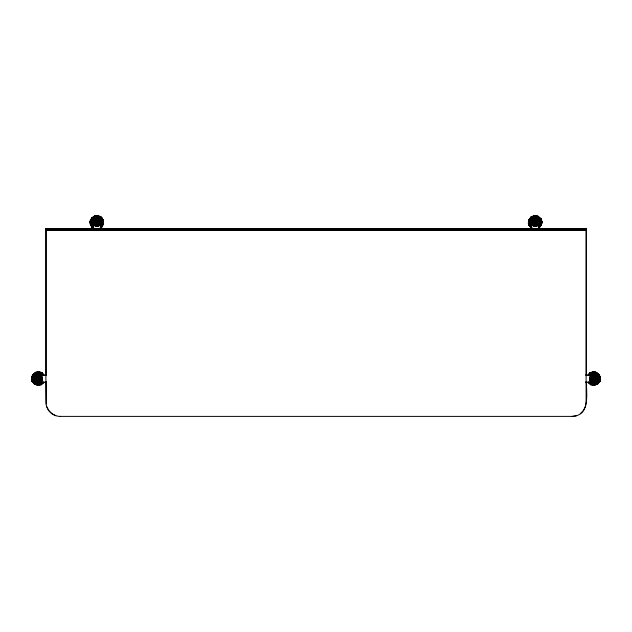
<?xml version="1.0" encoding="UTF-8"?>
<svg xmlns="http://www.w3.org/2000/svg" width="632" height="632" viewBox="0 0 632 632"><rect width="100%" height="100%" fill="white"/><g stroke="black" fill="none" stroke-linecap="round" stroke-linejoin="round"><path stroke-width="0.95" d="M93.188 223.199L93.275 221.255L94.31 219.612L96.04 218.712L97.984 218.798L99.627 219.841L100.528 221.563L100.441 223.507L99.398 225.15L97.676 226.051L95.732 225.964L94.089 224.921C95.914 226.912 99.453 226.224 100.377 223.689L100.377 229.59M532.5 225.213L531.48 223.499C529.735 217.858 540.542 226.896 538.804 221.263C537.089 215.631 533.179 229.116 531.544 223.483L531.37 221.508L531.441 223.515L532.5 225.213L534.269 226.153L536.276 226.082L537.974 225.024L538.914 223.254L538.843 221.247L537.785 219.549L536.015 218.609L534.008 218.68L532.31 219.738L531.536 221.548L531.599 223.459L532.539 225.174C536.766 228.95 533.606 215.615 537.745 219.588L538.827 221.255L538.914 223.254L537.848 224.905L535.146 226.138L532.421 224.968M531.141 216.871L530.991 219.897L529.727 222.946L531.599 225.671L529.727 226.311L528.384 223.088L528.921 219.612L531.141 216.871L534.435 215.607L537.911 216.16L540.652 218.38L541.916 221.666L541.363 225.15L539.128 227.868M537.848 226.39L539.072 227.797L539.293 224.866L540.558 221.816L538.685 219.091L537.864 216.27L536.386 219.454M589.553 375.116L589.64 373.093L589.909 373.457L588.36 375.368M589.64 373.093L592.919 371.837L596.395 372.367L599.136 374.571L600.384 377.865L599.847 381.349L597.611 384.058L594.341 385.346L590.857 384.793L590.083 381.862L594.325 385.228L597.564 383.987L597.777 381.057L599.041 378.007C596.371 375.858 597.785 370.565 592.919 371.806L589.624 373.07L587.989 375.139M100.717 222.03L92.999 222.733L93.362 220.766L100.346 223.997L99.074 225.529C94.121 229.045 99.556 215.875 94.626 219.217C92.612 220.623 94.358 220.687 93.378 222.274L93.496 220.829L94.689 219.304L96.514 218.553L98.481 218.862L100.022 220.149L100.717 222.03L100.37 224.005L99.09 225.545L97.21 226.24L95.234 225.893L93.694 224.613L92.999 222.733L93.339 220.758L94.626 219.217L96.506 218.522L93.473 220.813L93.141 222.717L93.789 224.542L95.282 225.79L97.186 226.043L98.979 225.387L100.243 223.949L100.599 222.045M40.724 381.649L41.767 379.99L40.306 379.303L34.8 377.091L34.531 379.074L35.297 380.93L34.926 377.138L36.119 375.637L37.896 374.926L39.784 375.179L41.341 376.309L42.131 378.086L41.949 380.061L40.724 381.649L38.876 382.415L36.885 382.155L35.297 380.93L34.531 379.074L34.8 377.091L36.032 375.519L37.873 374.737L39.863 374.997L41.451 376.222L42.21 378.078L41.949 380.061L40.709 381.625L36.04 375.527L39.389 376.775L41.341 376.309L42.107 378.086L41.949 380.061L42.194 378.078L41.451 376.222L42.17 378.078L41.925 380.053L42.131 378.086L41.428 376.245L39.848 375.021M38.038 381.736L37.659 385.346L41.143 384.793L43.885 382.581L43.11 382.02M38.702 375.416L39.081 371.813L35.605 372.359L32.864 374.571L31.6 377.865L32.153 381.349L34.373 384.082L37.659 385.346L41.917 381.862L41.127 384.77M43.64 375.368L42.091 373.457L42.368 373.078L39.081 371.837L35.605 372.367L32.888 374.594L31.616 377.865L32.177 381.333L34.223 381.057L37.675 385.228L34.436 383.987L34.223 381.057L32.959 378.007C35.21 375.297 38.378 369.696 42.376 373.07L44.035 375.124M41.917 380.053L42.131 378.086L41.428 376.238L35.297 380.93M35.795 380.543L34.555 379.074L34.815 377.099L34.697 379.05L35.392 380.859L34.555 379.074L34.815 377.099L34.642 379.058L35.408 380.843L34.902 377.13L34.555 379.074L35.313 380.914L36.933 382.044L38.86 382.297L40.653 381.562L38.852 382.249L36.948 381.997L35.431 380.827L34.697 379.05L34.823 377.099L36.087 375.59L37.881 374.792L39.84 375.053L36.885 382.155L39.816 380.053L41.767 379.99L42.107 378.086L41.404 376.253L42.17 378.078L41.902 380.045M39.863 374.997L36.933 377.099L36.324 378.845L37.359 380.377L40.606 381.499M39.816 380.053L40.424 378.307L39.389 376.775M97.383 219.249L98.094 215.717L101.278 217.203L103.277 220.11L103.553 223.617L102.036 226.801L99.856 228.302M94.089 228.199L92.525 227.457L92.936 225.205L91.727 224.202L92.24 220.939L91.766 218.04L94.618 216.073L99.532 218.356L101.989 220.56L101.475 223.823L101.95 226.722L100.52 227.71M593.124 382.415L594.12 374.768L595.984 375.503L597.201 377.091L597.469 379.074L596.703 380.93L595.115 382.155L593.124 382.415L591.276 381.649L590.051 380.061L589.79 378.078L590.549 376.222L592.137 374.997L595.115 382.155L592.184 380.053L590.075 380.053L589.893 378.086L590.572 376.238L589.79 378.078L590.051 380.061L591.291 381.633L595.984 375.503L594.12 374.792L592.152 375.021M36.933 377.099L34.981 377.162L34.697 379.05L35.321 380.906L34.61 379.066L34.902 377.13L34.578 379.066L36.688 379.777M94.129 220.884L90.281 221.161L93.149 223.696L92.936 225.205L90.55 224.613L90.281 221.161L91.766 218.04L94.476 220.276M94.034 228.31L92.438 227.56L90.439 224.652L90.163 221.145L91.68 217.961L94.579 215.962L98.094 215.686L101.27 217.21L103.261 220.11L103.553 223.617L100.567 221.066L101.199 217.29L98.031 219.502M34.926 377.138L34.642 379.058L35.116 377.344M537.864 216.27L540.558 218.451L541.901 221.674L541.347 225.142L541.861 221.674L540.652 218.38L541.901 221.674L541.363 225.15L541.901 221.674L540.629 218.395L539.878 218.941M596.387 372.382L599.112 374.594L600.345 377.873L599.823 381.333L599.405 381.151L599.657 379.532M595.447 376.048L599.041 374.642L600.384 377.865L599.847 381.349L600.384 377.865L599.112 374.594L598.749 374.855L599.918 377.912M531.686 228.049L529.632 226.382L528.51 223.08L529.047 219.667L531.212 216.966L534.443 215.749L538.685 219.091L540.558 218.451L541.861 221.674L541.253 225.103L539.072 227.797M529.11 221.421L529.363 219.81L531.425 217.266M541.371 224.242L541.774 221.682L540.542 218.459L539.057 221.966L541.253 225.103L539.293 224.866L537.958 223.847M595.929 380.669L599.736 381.301L600.258 377.881L599.041 374.642L597.54 378.165L599.736 381.301L597.627 384.082M531.749 227.947L529.727 226.311L530.667 224.21L528.486 223.08L529.363 219.81L528.921 219.612L528.384 223.088L529.632 226.382L530.027 226.098L528.51 223.08L529.031 219.66L532.839 220.284M536.647 219.004L538.18 220.173L536.671 218.948L534.751 218.64L532.934 219.344L531.709 220.852L531.401 222.772L531.875 222.725M531.465 222.764L531.765 220.876L532.974 219.391M593.235 374.839L595.154 375.139L596.671 376.364L597.366 378.181L597.003 380.077L595.834 381.617L594.017 382.313L592.097 382.012M596.671 376.364L597.303 378.189C597.39 380.203 595.968 381.783 594.017 382.249M599.736 381.301L600.282 377.881L599.041 374.642L600.384 377.865L599.721 381.286L600.345 377.873L598.749 374.855M530.667 224.21L531.228 222.788L529.031 219.66L528.423 223.088L529.656 226.367L528.423 223.088L528.952 219.62L528.384 223.088L529.742 226.303M541.253 225.103L541.861 221.674L539.617 220.552L537.903 220.852M97.502 218.917L99.295 219.525L100.401 221.129L100.551 223.064L100.093 222.978M529.047 219.667L528.384 223.088L531.228 222.788M537.769 219.565L538.827 221.255L538.883 223.246L538.772 221.271L537.706 219.636L538.685 221.303L538.725 223.207C536.987 222.622 531.725 227.283 536.268 226.066L534.024 218.704L532.349 219.778L531.48 221.532L531.512 223.491L532.523 225.19L531.623 223.452L531.504 221.54L531.544 223.483L531.425 221.524L532.326 219.754L537.974 225.024M93.378 222.274L93.749 220.813M95.234 225.893L94.737 219.375L96.522 218.719L97.928 219.067M95.242 225.877L97.202 226.185L98.979 225.387L98.481 218.862L100.006 220.165L93.694 224.613M538.804 223.23L537.887 224.945L536.157 225.711L537.958 224.439L538.298 223.112M541.347 223.317L541.774 221.682L540.637 219.415M596.648 379.5L598.386 379.437C602.312 374.839 598.994 382.976 597.343 383.695M532.934 224.747L532.618 225.087L534.309 225.987L536.236 225.972L537.887 224.945L536.22 225.924L534.317 225.964M537.603 219.912L535.968 218.798L533.471 221.161L531.559 221.555L532.452 219.873L534.072 218.862L535.991 218.719L537.666 219.675L538.685 221.303L538.78 223.222L538.741 221.279L537.761 219.573L538.741 221.279L538.867 223.238L538.804 221.263L537.69 219.652L538.662 221.311L536.813 223.602M95.495 225.324L95.788 225.695L95.282 225.79L98.402 219.043M594.87 375.653L596.347 372.461L592.934 371.94M32.082 377.912L33.251 374.855L32.872 374.579L31.655 377.873L32.177 381.333L32.595 381.151L32.343 379.532M590.636 379.824C590.027 380.835 598.63 374.097 597.445 379.074L596.679 380.906L597.272 379.05L597.074 377.138L595.873 375.637L594.112 374.855L592.184 375.108L590.659 376.309L589.869 378.086L590.075 380.053L589.869 378.086L590.572 376.245L589.806 378.078L590.083 380.053M39.903 382.012L37.983 382.313L36.166 381.617L34.942 380.108L34.634 378.181L35.384 376.403M595.968 375.519L597.098 377.13L597.39 379.066L596.608 380.859L595.06 382.02L593.14 382.297L591.347 381.562M36.166 381.617L34.942 380.108L34.697 378.189L35.329 376.364L36.846 375.139L38.765 374.839M34.871 378.205L35.518 376.506L36.94 375.361M585.414 382.099L592.318 382.099L590.177 380.053L589.83 378.078L597.445 379.074L597.185 377.099L597.359 379.058L596.608 380.859L597.422 379.066L597.153 377.107L597.39 379.066L596.679 380.906L597.422 379.066L597.185 377.099L597.445 379.074L596.703 380.93L590.549 376.222L592.611 376.775L595.858 375.653L594.104 374.926L591.915 375.542L592.382 375.582M32.153 381.349L31.616 377.865L32.888 374.594M592.611 376.775L591.576 378.307L592.184 380.053M590.367 379.808L591.197 381.072L590.209 379.998L589.98 378.102L590.659 376.309L589.98 378.102L590.177 380.006L591.394 381.499L595.312 379.777L595.676 378.845L595.067 377.099L592.216 375.179M595.067 377.099L597.019 377.162L596.703 380.93M595.052 381.997L596.568 380.827L597.303 379.05L597.074 377.138L597.303 379.05L596.592 380.843M590.596 376.253L589.83 378.078L590.162 380.022M96.427 218.925L97.494 220.41L100.52 222.045L100.219 223.933L99.042 225.482L97.202 226.209L100.37 224.005L99.074 225.529L97.202 226.217L99.074 225.529L100.322 223.981L99.042 225.482L97.202 226.185L99.09 225.545L94.626 219.217L96.506 218.546L93.37 220.766L94.721 219.351L96.522 218.64L98.434 218.972L99.888 220.244L98.41 219.02L100.543 222.045L99.927 220.22L100.575 222.045M98.726 225.032L99.967 223.949L98.869 225.229C96.23 227.623 96.246 222.417 93.196 222.709M36.553 381.175L34.436 383.987L32.264 381.301L31.616 377.865L32.975 374.658L36.553 376.048M538.725 223.207L537.832 224.889L534.443 224.328L532.634 225.071L531.623 223.452L533.471 221.161M536.481 219.375L536.671 218.948M537.713 216.602L537.911 216.16L534.435 215.638M595.131 375.203L594.965 375.574M90.992 220.489L92.043 218.277L94.745 216.421L96.38 216.286M93.331 229.59L93.165 221.698L94.002 219.944L95.606 218.838L97.541 218.688M94.05 219.983L93.165 221.698M103.522 223.617L103.221 220.126L101.199 217.29L103.261 220.11L103.522 223.617L102.036 226.801L101.673 226.485M33.251 374.855L31.742 377.881L32.264 381.301L34.46 378.165L32.959 374.642L31.655 377.873L32.264 381.301L31.742 377.881L32.959 374.642L31.742 377.881L32.595 381.151L34.657 383.695M98.766 219.849L99.532 218.356L98.079 215.804M590.794 376.553L589.956 378.094L590.233 379.99M596.885 377.344L597.303 379.05L596.205 380.543M592.84 381.981L590.904 384.69L588.21 382.51L589.458 382.076M102.052 218.862L103.142 220.157L101.191 217.305L103.261 220.11L103.419 223.594L101.475 223.823L100.425 225.64L101.95 226.722M96.822 218.885L97.581 217.598L95.242 217.827L93.291 219.122L92.24 220.939L93.781 221.619M538.725 223.507L537.69 225.15L535.96 226.051L534.016 225.964L532.373 224.921L531.472 223.199L531.559 221.255L532.602 219.612L534.324 218.712L536.268 218.798L537.911 219.841M40.053 377.375L42.194 378.078L41.293 376.34L42.044 378.094L41.767 379.99L40.803 381.072L41.791 379.998L42.02 378.102L41.341 376.309M99.967 223.949L98.995 225.411L97.289 225.837M42.376 373.07L41.08 374.571L38.876 373.765L36.553 374.097L35.605 372.367M92.027 222.654L90.55 224.613L92.517 227.473L93.623 226.762M103.435 223.602L103.221 220.126L101.199 217.29L103.221 220.126L101.689 222.108L100.006 222.575M534.443 215.725L530.991 219.897L532.326 220.916M588.076 375.195L589.696 373.164L590.92 374.571L592.927 371.924L597.169 375.29L596.079 376.561M594.325 385.228L597.777 381.057L596.442 380.037M93.362 220.766L94.65 219.249L96.506 218.546L94.626 219.217L93.37 220.766L94.674 219.28L96.522 218.664M531.923 220.947L532.934 219.344M532.136 221.042L533.211 219.723M595.557 381.238L596.632 379.911M93.394 220.781L94.65 219.249M537.587 220.363L538.685 219.091M95.013 221.453L95.669 220.694L97.494 220.41M98.703 223.309L98.047 224.068L96.222 224.344M538.33 225.877L539.293 224.866M535.928 218.972L536.963 217.898L534.64 217.574L532.436 218.372L531.212 216.966M594.412 375.171L595.447 374.097L593.124 373.765L590.92 374.571M93.599 220.505L94.982 219.122L96.854 218.625M533.266 219.122L531.891 220.505L531.386 222.377L531.891 224.257L533.266 225.632L535.146 226.138L537.018 225.632M580.302 413.699L583.423 410.579L585.422 406.653L586.109 402.3L586.109 228.492M536.157 225.711L537.958 224.439M528.486 223.08L530.382 221.516L532.128 221.453M539.902 223.246L541.798 221.682M34.523 373.828L35.795 372.793M35.558 380.037L34.223 381.057L36.071 380.669M588.89 382.02L588.147 382.558L590.857 384.793M34.728 379.05L36.435 377.849M40.306 379.303L42.02 378.102L41.206 376.553M41.175 381.08L39.682 382.099L46.586 382.099M36.893 381.744L35.661 382.581L37.865 383.387L40.187 383.055L41.096 384.69L43.79 382.51L42.542 382.076M532.397 219.818L534.064 218.838L535.976 218.775L532.436 219.857M99.184 220.244L100.78 219.557L103.166 220.149M532.452 219.873L535.849 220.434L537.65 219.691M590.675 373.164L592.966 372.288L594.586 372.54M36.087 375.59L37.896 374.902L40.085 375.542L39.618 375.582M591.947 377.375L589.83 378.078L591.694 379.303M595.312 379.777L597.272 379.05L595.565 377.849M96.522 218.696L94.721 219.351L93.496 220.829L94.792 222.322M92.517 227.473L90.495 224.637L90.194 221.145L90.495 224.637L92.525 227.457L90.574 224.605L90.637 221.232L90.163 221.145L90.455 224.652L92.454 227.536L90.455 224.652L90.297 221.168L90.574 224.605L92.754 227.196L92.446 227.552L90.455 224.652L93.149 223.696M93.315 223.633L93.757 223.483M100.322 223.025L100.401 221.129M100.567 221.066L103.261 220.11L103.537 223.617M532.326 220.323L532.776 220.173M532.578 225.126L531.512 223.491L531.425 221.524L531.457 223.507L532.539 225.174L531.512 223.491L531.401 221.516L531.48 223.499L538.843 221.247M531.457 223.507L531.401 221.516M36.119 375.637L37.92 375.124L35.937 376.08L36.403 376M534.411 225.537L532.681 224.85M35.455 380.812L37.359 380.377M596.387 377.043L598.101 376.743L600.282 377.881M39.066 371.94L35.661 372.485L34.831 375.29L35.921 376.561M37.414 372.54L39.034 372.288L41.325 373.164M38.528 385.078L41.088 384.667M572.015 416.393C590.359 415.848 586.457 393.783 586.338 381.665M576.597 415.698L572.244 416.393L59.985 416.393M592.16 375.053L594.12 374.792M34.555 379.074L42.21 378.078M595.067 382.044L593.148 382.249L591.378 381.515M538.819 221.998L538.575 223.91L538.148 223.72M539.057 221.966L541.901 221.674M596.9 378.236L597.366 378.181M597.54 378.165L600.384 377.865M36.656 381.61L37.13 381.57M95.795 219.383C91.64 214.256 98.142 215.251 100.409 216.934M592.5 374.989L594.443 374.91L596.173 375.811L597.216 377.454L597.295 379.398L596.395 381.12L594.752 382.163L592.808 382.242L591.086 381.341L590.043 379.698L589.956 377.754M45.891 228.737L586.338 228.737M45.891 229.424L586.338 229.424M45.891 229.55L586.109 229.55M45.891 229.898L586.109 229.898M45.891 230.364L586.109 230.364M46.586 375.053L39.682 375.053L41.175 376.072M585.414 375.053L592.318 375.053L590.177 377.091L590.177 380.053M35.352 379.5L33.614 379.437L31.718 377.881L33.899 376.743L35.613 377.043M39.5 374.989L37.557 374.91L35.827 375.811L34.784 377.454L34.705 379.398L35.605 381.12L37.248 382.163L39.192 382.242L40.914 381.341L41.957 379.698L42.044 377.754L42.02 379.477M594.87 381.57L595.344 381.61M31.616 377.865L34.46 378.165M34.634 378.181L35.1 378.236M591.813 383.055L594.135 383.387L596.339 382.581L597.564 383.987M535.288 216.215L536.908 216.476M590.912 384.667L593.472 385.078M60.206 416.393C52.575 416.488 45.907 409.939 45.891 402.3L45.891 228.492L586.338 228.492L586.338 374.792M595.597 376L596.063 376.08L594.08 375.124L595.873 375.637M535.849 220.434L538.662 221.311M531.623 223.452L534.443 224.328M594.641 380.377L596.545 380.812M535.146 218.625L537.018 219.122L538.401 220.505M94.982 225.632L96.854 226.138L98.734 225.632L100.109 224.257L100.614 222.377L100.109 220.505L98.734 219.122M94.681 219.644L93.291 219.122L94.595 215.994M36.198 381.562L37.983 382.249M99.935 223.143L101.475 223.823M540.494 224.763L541.332 225.142M98.007 216.16L100.227 217.218M55.853 415.698L51.919 413.699L48.806 410.579L46.8 406.653M94.737 219.375L96.601 220.331M97.115 224.431L98.979 225.387L100.196 223.925L98.924 222.44M533.669 219.209L532.436 218.372L533.321 219.778M595.107 381.744L596.339 382.581L595.447 381.175M94.603 224.826L95.788 225.695M536.576 219.162L537.99 220.307M530.659 226.612L531.931 227.646M596.205 372.793L597.477 373.828M595.06 375.361L596.482 376.506L597.129 378.205M37.588 375.171L36.553 374.097L37.13 375.653M39.16 381.981L40.187 383.055M43.94 375.179L42.304 373.164L42.447 375.116M35.368 379.911L36.443 381.238M39.073 371.924L41.08 374.571M99.256 219.573L100.338 221.145M99.145 219.699L100.18 221.2M100.085 222.085L100.338 222.48L99.706 220.37M536.6 220.916L537.168 222.78M533.684 223.847L533.116 221.982M36.846 375.139L37.035 375.574M528.858 223.041L530.027 226.098M93.102 222.377L93.599 224.257M46.389 404.038L46.112 381.665M37.873 374.737L38.876 382.415M592.919 371.806L593.298 375.416M594.333 385.315L593.962 381.736M534.435 215.607L534.814 219.217M531.48 221.532L531.599 223.459M90.281 221.161L90.495 224.637M531.725 221.713L531.812 223.396M585.643 228.492L585.643 229.424M585.422 228.492L585.422 229.424M583.644 228.492L583.644 229.424M583.423 228.492L583.423 229.424M580.524 228.492L580.524 229.424M580.302 228.492L580.302 229.424M576.597 228.492L576.597 229.424M576.376 228.492L576.376 229.424M572.244 228.492L572.244 229.424M572.015 228.492L572.015 229.424M538.669 223.689L538.669 229.59M531.623 223.689L531.623 229.59M60.206 228.492L60.206 229.424M59.985 228.492L59.985 229.424M55.853 228.492L55.853 229.424M55.624 228.492L55.624 229.424M51.919 228.492L51.919 229.424M51.698 228.492L51.698 229.424M48.806 228.492L48.806 229.424M48.577 228.492L48.577 229.424M46.8 228.492L46.8 229.424M46.578 228.492L46.578 229.424M46.112 228.492L46.112 374.792M35.116 376.696L34.618 378.576L35.116 380.456L36.49 381.831L38.37 382.336L40.251 381.831L41.625 380.456L42.131 378.576L41.625 376.696L40.251 375.321L38.37 374.815L36.49 375.321L35.116 376.696M590.375 376.696L589.869 378.576L590.375 380.456L591.75 381.831L593.63 382.336L595.51 381.831L596.885 380.456L597.382 378.576L596.885 376.696L595.51 375.321L593.63 374.815L591.75 375.321L590.375 376.696M590.683 376.324L589.956 378.094L590.707 376.34M100.243 223.949L99.026 225.458L97.194 226.122L99.026 225.458L100.267 223.957M95.282 225.79L93.828 224.518L93.141 222.717L95.306 225.743"/></g></svg>
